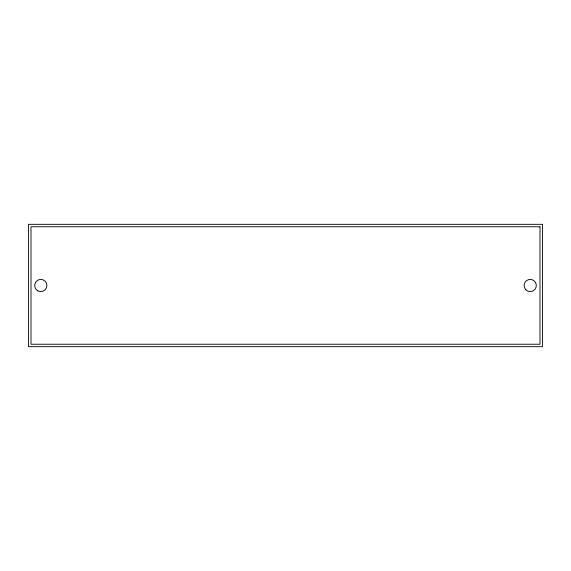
<?xml version="1.0" encoding="UTF-8"?>
<svg xmlns="http://www.w3.org/2000/svg" width="571" height="571" viewBox="0 0 571 571"><rect width="100%" height="100%" fill="white"/><g stroke="black" fill="none" stroke-linecap="round" stroke-linejoin="round"><path stroke-width="0.86" d="M542.45 224.324L28.55 224.324L28.55 346.676L542.45 346.676L542.45 224.324M540.002 226.766L30.998 226.766L30.998 344.234L540.002 344.234L540.002 226.766M37.729 290.796A6.117 6.117 0 0 0 46.901 285.5A6.117 6.117 0 0 0 37.729 280.204A6.117 6.117 0 0 0 37.729 290.796M525.891 289.825A6.117 6.117 0 0 0 536.126 287.085A6.117 6.117 0 0 0 528.632 279.59A6.117 6.117 0 0 0 525.891 289.825"/></g></svg>
